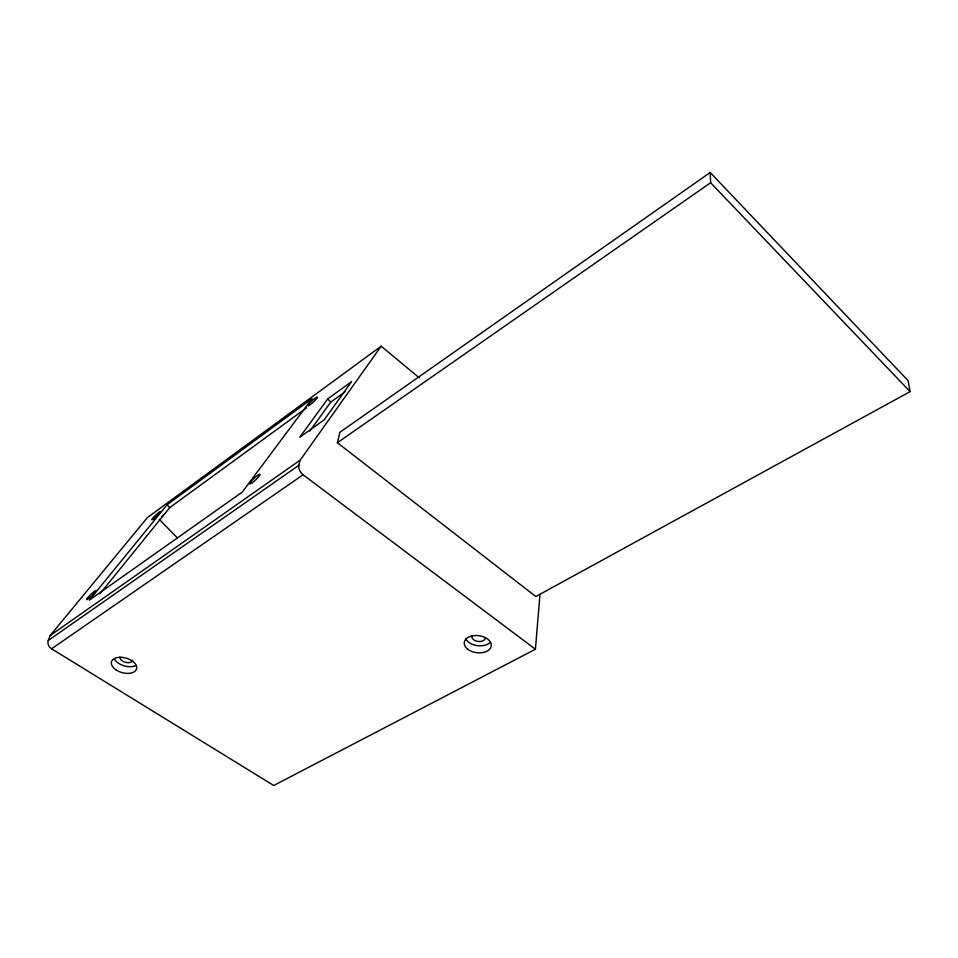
<?xml version="1.0" encoding="UTF-8"?>
<svg xmlns="http://www.w3.org/2000/svg" width="958" height="958" viewBox="0 0 958 958"><rect width="100%" height="100%" fill="white"/><g stroke="black" fill="none" stroke-linecap="round" stroke-linejoin="round"><path stroke-width="1.44" d="M419.101 377.703L381.164 346.197L147.388 517.595L50.223 635.501L48.247 640.495A6.443 5.101 52.5 0 0 51.588 648.794L273.725 785.5L535.414 649.249L539.989 594.211M337.384 442.728L339.886 432.286L710.213 172.5L908.076 380.649L910.1 391.63L535.821 596.547L337.384 442.728L710.62 182.738L710.213 172.5M535.414 649.249L303.099 474.785A7.532 4.634 54.8 0 1 298.836 465.313L300.201 460.127L381.164 346.197M309.829 431.064L330.702 402.18L345.036 391.834M327.72 398.911L299.734 437.315L324.271 419.772L351.586 381.607L327.72 398.911L330.702 402.18M99.848 593.936L169.758 507.596L306.56 407.833M167.051 504.806L89.357 600.151L242.23 492.113L312.116 398.588L167.051 504.806L169.758 507.596M161.818 516.649L162.561 515.763A5.952 0.778 -43.2 0 0 163.04 515.069M50.223 635.501L300.201 460.127M48.247 640.495L298.836 465.313M51.588 648.794L303.099 474.785M159.184 519.284L177.254 537.761M710.62 182.738L910.1 391.63M485.371 637.788A6.778 4.299 7.2 0 1 477.623 641.393A6.778 4.299 7.2 0 1 472.126 635.537M132.599 660.242A6.49 3.76 15.9 0 1 125.63 662.373A6.49 3.76 15.9 0 1 120.013 657.104M490.149 642.507A13.556 8.586 7.2 0 1 476.629 645.536A13.556 8.586 7.2 0 1 465.564 638.315M136.06 665.331A12.981 7.532 15.9 0 1 114.493 659.224M309.123 403.689L308.392 404.587A6.455 0.934 -42.2 0 0 312.392 402.935A6.455 0.934 -42.2 0 0 317.11 397.091A6.455 0.934 -42.2 0 0 309.123 403.689M159.83 512.973L159.088 513.847A5.952 0.766 -43.2 0 1 153.759 518.793L152.897 519.404A5.952 0.766 -43.2 0 1 152.945 517.955A5.952 0.766 -43.2 0 1 158.824 512.494A5.952 0.766 -43.2 0 1 159.83 512.973M252.134 482.796A7.065 1.102 -42.9 0 0 260.109 474.497A7.065 1.102 -42.9 0 0 252.397 479.982A7.065 1.102 -42.9 0 0 252.134 482.796M89.381 597.996A6.526 0.874 -43.8 0 0 96.123 590.547A6.526 0.874 -43.8 0 0 88.687 596.547A6.526 0.874 -43.8 0 0 89.381 597.996M115.918 669.81A13.041 7.52 15.8 0 0 136.539 668.947A13.041 7.52 15.8 0 0 119.57 657.308A13.041 7.52 15.8 0 0 115.918 669.81M467.983 649.404A13.616 8.574 7.2 0 0 490.783 647.608A13.616 8.574 7.2 0 0 474.593 635.585A13.616 8.574 7.2 0 0 467.983 649.404"/></g></svg>
